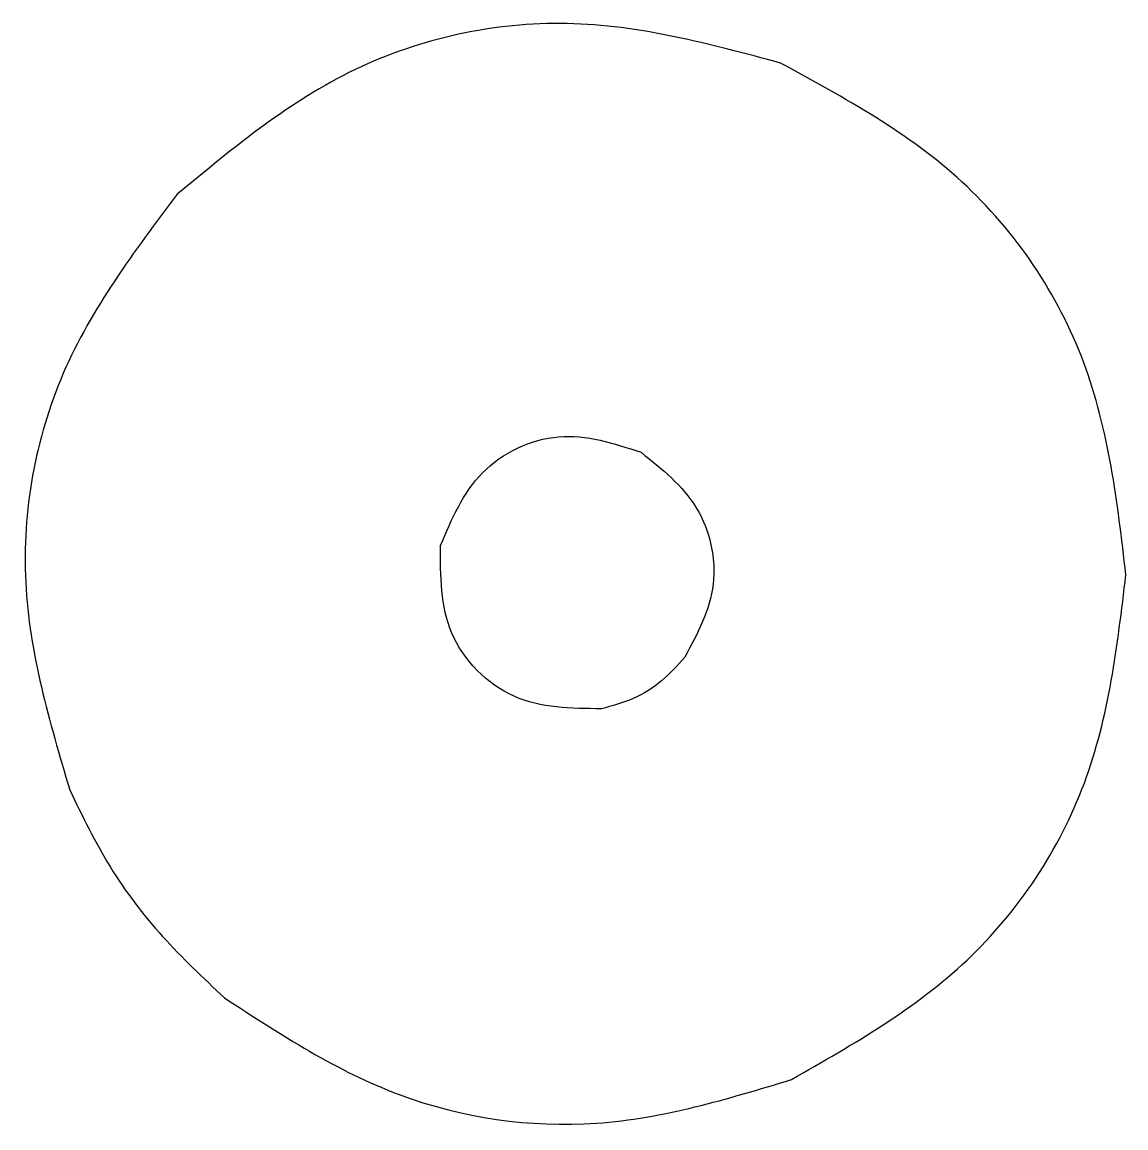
# Model space of a CAD drawing. Extents: x 63.8 to 103.8, y 125.8 to 166.
import ezdxf

# ---------------------------------------------------------------- set-up
doc = ezdxf.new("R2010")
doc.units = 0
doc.layers.add('Layer_1', color=7, linetype='CONTINUOUS')

msp = doc.modelspace()

# ---------------------------------------------------------------- linework, layer by layer
at = {"layer": 'Layer_1', "color": 7}
for p, q in [((84.797223, 141.03778), (84.797223, 141.03778)), ((71.111818, 130.538916), (71.111818, 130.538916))]:
    msp.add_line(p, q, dxfattribs=at)
for points, knots in [([(91.299261, 164.484909), (88.739909, 165.175777), (83.621028, 166.557559), (75.521359, 164.797758), (71.438863, 161.414781), (69.39779, 159.723437)], [0, 0, 0, 0, 7.879899, 15.760335, 23.639425, 23.639425, 23.639425, 23.639425]), ([(103.835505, 145.903043), (103.528361, 148.536321), (102.914097, 153.802686), (98.281372, 160.675954), (93.626604, 163.215273), (91.299261, 164.484909)], [0, 0, 0, 0, 7.880746, 15.760918, 23.64081, 23.64081, 23.64081, 23.64081]), ([(69.39779, 159.723437), (67.837214, 157.652649), (64.71624, 153.511308), (63.285894, 145.54698), (64.756442, 140.575269), (65.491775, 138.089215)], [0, 0, 0, 0, 7.710076, 15.419273, 23.129704, 23.129704, 23.129704, 23.129704]), ([(78.955276, 146.96533), (79.359965, 147.924719), (80.168608, 149.841757), (83.256977, 151.322215), (85.242086, 150.674126), (86.234377, 150.350168)], [0, 0, 0, 0, 3.05466, 6.103783, 9.151292, 9.151292, 9.151292, 9.151292]), ([(86.234377, 150.350168), (86.990372, 149.746934), (88.498504, 148.543545), (89.19392, 145.475665), (88.280321, 143.767178), (87.822608, 142.911227)], [0, 0, 0, 0, 2.847156, 5.679788, 8.523768, 8.523768, 8.523768, 8.523768]), ([(84.797223, 141.03778), (83.698317, 141.046369), (81.496964, 141.063574), (78.936345, 143.662426), (78.94897, 145.865023), (78.955276, 146.96533)], [0, 0, 0, 0, 3.205778, 6.421886, 9.632205, 9.632205, 9.632205, 9.632205]), ([(91.69608, 127.573364), (93.947569, 128.859833), (98.449948, 131.432428), (102.92055, 138.178299), (103.530502, 143.327978), (103.835505, 145.903043)], [0, 0, 0, 0, 7.711525, 15.420999, 23.131823, 23.131823, 23.131823, 23.131823]), ([(87.822608, 142.911227), (87.552996, 142.609923), (87.013792, 142.007338), (85.968926, 141.353572), (85.187762, 141.143036), (84.797223, 141.03778)], [0, 0, 0, 0, 1.2095, 2.418903, 3.628038, 3.628038, 3.628038, 3.628038]), ([(65.491775, 138.089215), (65.95282, 137.137952), (66.873313, 135.238718), (68.805339, 132.705008), (70.342119, 131.261766), (71.111818, 130.538916)], [0, 0, 0, 0, 3.16557, 6.320179, 9.485559, 9.485559, 9.485559, 9.485559]), ([(71.111818, 130.538916), (73.150727, 129.207695), (77.226213, 126.546777), (84.708032, 125.455536), (89.366368, 126.867312), (91.69608, 127.573364)], [0, 0, 0, 0, 7.251141, 14.493995, 21.740233, 21.740233, 21.740233, 21.740233])]:
    msp.add_open_spline(points, degree=3, knots=knots, dxfattribs=at)

doc.saveas('drawing.dxf')
